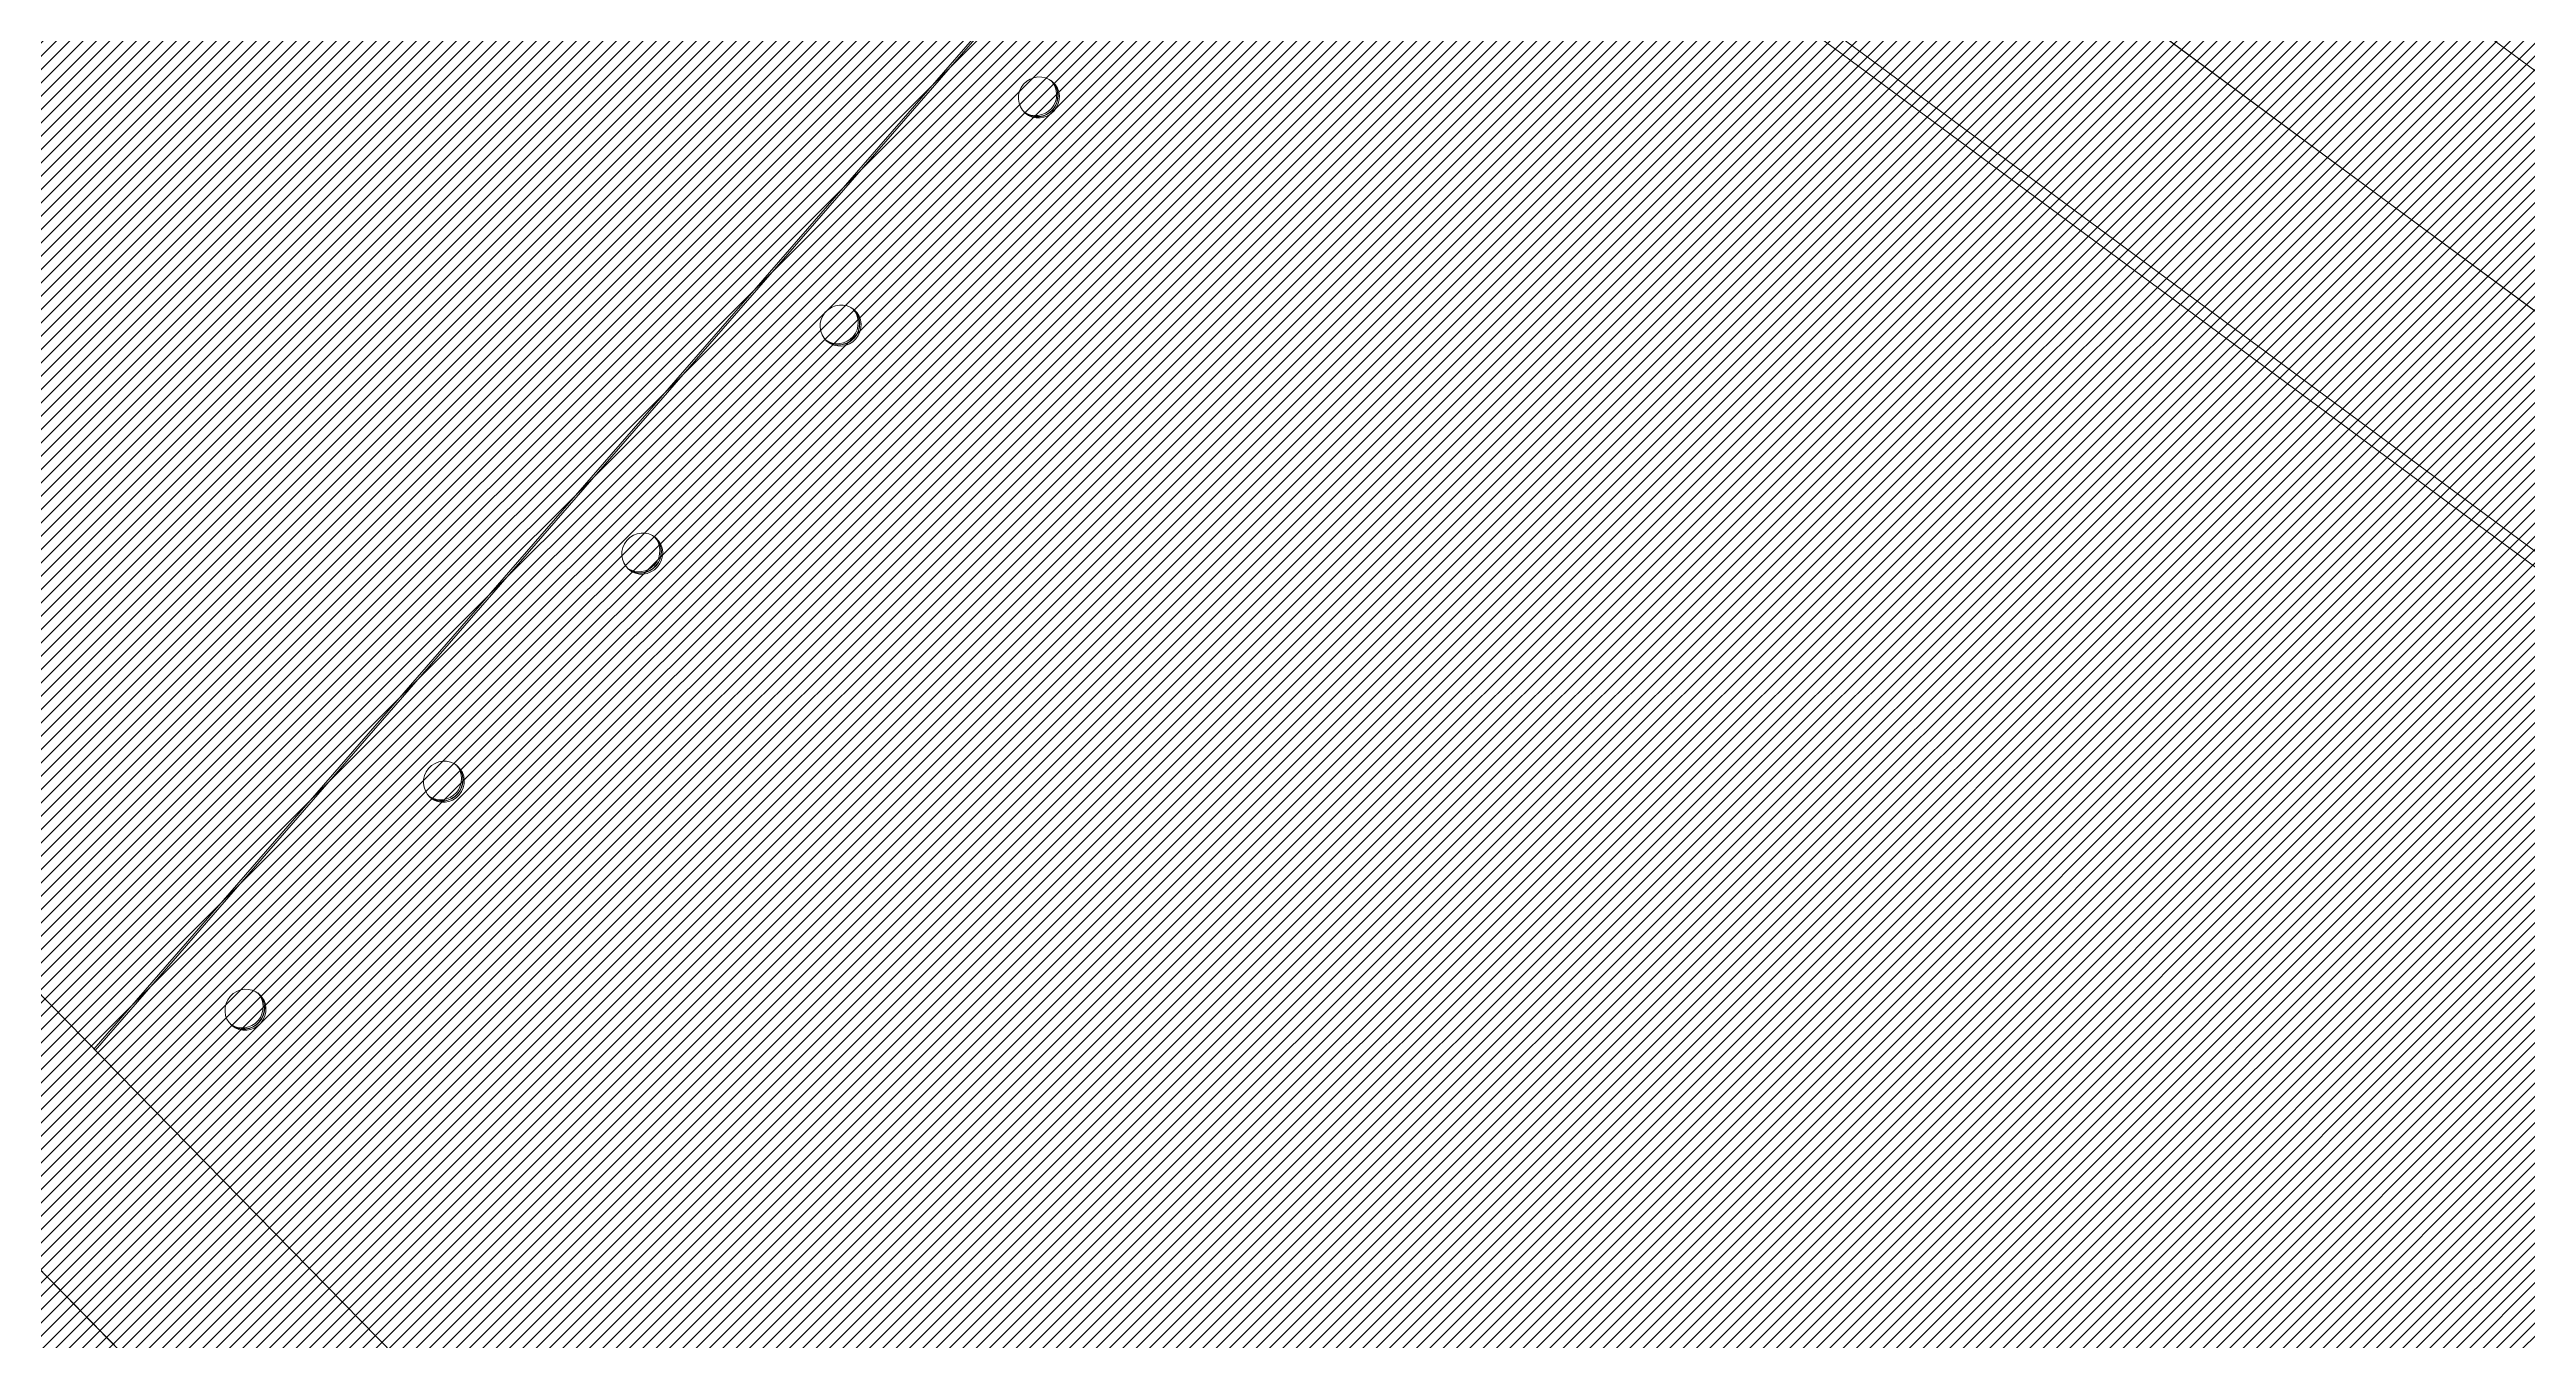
# Model space of a CAD drawing. Header units: millimetres. Extents: x -272986 to 200319, y -34579 to 49604.
# Drawn here: x 11229 to 12063, y 34992 to 35426 of the extents above; entities that cross this region are included whole.
import ezdxf

# ---------------------------------------------------------------- set-up
doc = ezdxf.new("R2010")
doc.units = ezdxf.units.MM
doc.linetypes.add('HIDDEN2', pattern=[4.762499999999999, 3.175, -1.5875])
doc.layers.get('Defpoints').update_dxf_attribs({"color": 9})
for name, color, linetype in [('X 0001 M', 7, 'Continuous'), ('X 1001 M', 8, 'HIDDEN2'), ('X 3001 D', 5, 'Continuous')]:
    doc.layers.add(name, color=color, linetype=linetype)
doc.layers.add('X 5999 H', color=7, linetype='Continuous', true_color=0xffffff)
doc.styles.add('BIT STD. 2.5', font='isocpeur.ttf', dxfattribs={"height": 2.5})
doc.dimstyles.new('BIT STD. 2.5', dxfattribs={"dimtxt": 2.5, "dimasz": 2.5, "dimexe": 1, "dimexo": 0.75, "dimgap": 1, "dimtad": 1, "dimdec": 0, "dimdsep": 46, "dimtxsty": 'BIT STD. 2.5', "dimcen": 0, "dimadec": 0, "dimazin": 0, "dimtfac": 1, "dimtdec": 0, "dimtmove": 0, "dimatfit": 3, "dimfxl": 1, "dimtfill": 1, "dimlwd": -1, "dimlwe": -1, "dimarcsym": 0})

# ---------------------------------------------------------------- blocks, each defined once
blk = doc.blocks.new('A$C89218876')
at = {"layer": 'X 1001 M', "linetype": 'Continuous', "lineweight": 0}
for p, q in [((2301.250666721473, 2854.785290369156), (3722.590577472543, 4518.960508170447)), ((2352.913053244181, 2815.189185404018), (3771.232144048776, 4475.827477481664)), ((2352.91305324409, 2815.189185404082), (3771.232144048692, 4475.827477481746)), ((2395.472059317814, 2764.934391390059), (3818.005154475413, 4430.506648636014)), ((3225.429673647424, 3730.090057929058), (3784.023125710351, 4384.135165497506)), ((2719.52757432537, 2459.662285733062), (4384.454435054013, 3881.644160190685)), ((2764.739108476158, 2412.795928818411), (4424.912449355888, 3830.717913785103)), ((2764.739108476082, 2412.795928818486), (4424.912449355823, 3830.717913785195)), ((3589.977098862764, 3203.096412311275), (3157.458571425392, 3635.614939748647)), ((3168.720283491635, 3625.148549762211), (3590.406056505246, 3203.4627767486))]:
    blk.add_line(p, q, dxfattribs=at)
at = {"layer": 'X 1001 M', "linetype": 'Continuous', "lineweight": 0, "extrusion": (0, 0, -1)}
for centre, major_axis, ratio, start_param, end_param in [((3292.454171487749, 3542.753682577786), (4.949747468305828, -4.949747468305837), 0.9743700647852342, -3.141592653589794, 3.141592653589792), ((3291.976978239862, 3542.276489329905), (-4.949747468305786, 4.949747468305781), 0.974370064785236, 0.04949195748182378, 3.092100696116443), ((3364.415264717642, 3470.792589347891), (4.949747468305828, -4.949747468305837), 0.9743700647852342, -3.141592653589794, 3.141592653589792), ((3363.938071469758, 3470.315396100009), (-4.94974746830585, 4.949747468305848), 0.974370064785236, 0.04949195748139743, 3.092100696115875), ((3436.376357947538, 3398.831496117994), (4.949747468305828, -4.949747468305837), 0.9743700647852342, -3.141592653589794, 3.141592653589792), ((3508.337451177435, 3326.8704028881), (4.949747468305828, -4.949747468305837), 0.9743700647852342, -3.141592653589794, 3.141592653589792), ((3507.860257929548, 3326.393209640218), (-4.949747468305829, 4.949747468305821), 0.9743700647852361, 0.0494919574818241, 3.092100696116572), ((3580.298544407331, 3254.909309658204), (4.949747468305828, -4.949747468305837), 0.9743700647852342, -3.141592653589794, 3.141592653589792), ((3579.821351159444, 3254.432116410323), (-4.949747468305831, 4.949747468305816), 0.9743700647852358, 0.0494919574818251, 3.092100696116315)]:
    blk.add_ellipse(centre, major_axis=major_axis, ratio=ratio, start_param=start_param, end_param=end_param, dxfattribs=at)
at = {"layer": 'X 1001 M', "linetype": 'Continuous', "lineweight": 0}
for centre, major_axis, ratio, start_param, end_param in [((3291.579317199958, 3541.878828290001), (4.949747468305842, -4.949747468305848), 0.9743700647852359, 0.09082303029867504, 3.050769623286606), ((3292.056510447845, 3542.356021537882), (4.949747468305793, -4.949747468305798), 0.9743700647852342, 0.04123814987032309, 3.100354503719474), ((3363.540410429854, 3469.917735060105), (4.949747468305823, -4.94974746830583), 0.9743700647852361, 0.09082303029853016, 3.05076962328658), ((3364.017603677737, 3470.394928307987), (4.949747468305793, -4.949747468305798), 0.9743700647852342, 0.04123814987032309, 3.100354503719474), ((3435.501503659751, 3397.956641830211), (4.949747468305839, -4.949747468305826), 0.9743700647852359, 0.09082303029824622, 3.050769623286424), ((3435.978696907634, 3398.43383507809), (4.949747468305835, -4.949747468305836), 0.9743700647852341, 0.04123814987032251, 3.100354503719474), ((3507.462596889643, 3325.995548600314), (4.949747468305823, -4.94974746830583), 0.9743700647852361, 0.09082303029853016, 3.050769623286715), ((3507.939790137531, 3326.472741848196), (4.949747468305809, -4.949747468305834), 0.9743700647852344, 0.04123814987046445, 3.100354503719486), ((3579.42369011954, 3254.034455370419), (4.949747468305827, -4.949747468305815), 0.9743700647852359, 0.09082303029852816, 3.050769623286721), ((3579.900883367427, 3254.5116486183), (4.949747468305835, -4.949747468305836), 0.9743700647852341, 0.04123814987032251, 3.100354503719474)]:
    blk.add_ellipse(centre, major_axis=major_axis, ratio=ratio, start_param=start_param, end_param=end_param, dxfattribs=at)
at = {"layer": 'X 1001 M', "linetype": 'Continuous', "lineweight": 0, "extrusion": (0, 0, -0.9999999999999998)}
blk.add_ellipse((3435.899164699655, 3398.354302870115), major_axis=(-4.949747468305827, 4.949747468305834), ratio=0.9743700647852358, start_param=0.04949195748234306, end_param=3.092100696116833, dxfattribs=at)
blk = doc.blocks.new('*D199')
at = {"layer": 'Defpoints', "color": 0, "transparency": 16777216}
for p in [(7798.500000000004, 48049.6266134193), (13298.73009767515, 32947.91523915234), (13433.78749288179, 32812.85784394571), (7798.500000000005, 28976.69833391263), (10442.97395414159, 28578.83418067859)]:
    blk.add_point(p, dxfattribs=at)
at = {"layer": 'X 3001 D', "color": 0, "transparency": 16777216}
for p, q in [((13465.60729803519, 32781.03803879231), (15065.76360887852, 31180.88172794907)), ((7798.500000000009, 28931.69833391263), (7798.500000000005, 28170.68257981101))]:
    blk.add_line(p, q, dxfattribs=at)
blk.add_arc((7798.500000000004, 38448.14533682715), 10217.46275701613, 270.8411524771072, 314.1588475228945, dxfattribs=at)
for points in [[(14898.9480455206, 31135.83049339961), (14934.04291065631, 31100.21658542665), (15023.33720200733, 31223.30813482026)], [(7948.679468218535, 28206.78430946359), (7948.312449508589, 28256.78296241811), (7798.500000000002, 28230.68257981101)]]:
    blk.add_solid(points, dxfattribs=at)
at = {"layer": 'X 3001 D', "color": 0, "transparency": 16777216, "insert": (14404.54209814488, 30831.3797954061), "char_height": 150, "attachment_point": 5, "rotation": 40.93519081505226, "style": 'BIT STD. 2.5', "bg_fill": 3, "box_fill_scale": 1.1, "bg_fill_color": 256, "bg_fill_true_color": 13158600, "bg_fill_transparency": 0}
blk.add_mtext('45° - {\\C7;D02}', dxfattribs=at)
blk = doc.blocks.new('*D203')
at = {"layer": 'Defpoints', "color": 0, "transparency": 16777216}
for p in [(7798.500000000007, 48049.6266134193), (11766.61084814452, 31844.09986857364), (11918.03204216807, 31592.09268216723), (9461.806005241986, 29325.73490930372), (7798.500000000006, 29039.70000823381)]:
    blk.add_point(p, dxfattribs=at)
at = {"layer": 'X 3001 D', "color": 0, "transparency": 16777216}
blk.add_line((11941.20875553902, 31553.52015363563), (12605.25120673187, 30448.36792670566), dxfattribs=at)
blk.add_arc((7798.500000000009, 38448.14533683291), 9272.807496943271, 270.9268455791341, 300.0731544208666, dxfattribs=at)
for points in [[(12432.45096789332, 30445.1173415527), (12457.85538375896, 30402.05209274899), (12574.34892223726, 30499.79796474778)], [(7948.697297671352, 29151.55188243098), (7948.292889405437, 29201.55024694378), (7798.500000000006, 29175.33783988963)]]:
    blk.add_solid(points, dxfattribs=at)
at = {"layer": 'X 3001 D', "color": 0, "transparency": 16777216, "insert": (11829.96473800879, 30247.79293383234), "char_height": 150, "attachment_point": 5, "rotation": 26.17969635787532, "style": 'BIT STD. 2.5', "bg_fill": 3, "box_fill_scale": 1.1, "bg_fill_color": 256, "bg_fill_true_color": 13158600, "bg_fill_transparency": 0}
blk.add_mtext('31.0° - {\\C7;MH02}', dxfattribs=at)
blk = doc.blocks.new('*D207')
at = {"layer": 'Defpoints', "color": 0, "transparency": 16777216}
for p in [(-1697.652812223383, 38448.1453368331), (18712.73677971439, 38448.14533683308), (-1494.548231680183, 37361.94378016468), (629.7756534943219, 35838.94305704558), (308.4007771855395, 35721.97216802819)]:
    blk.add_point(p, dxfattribs=at)
at = {"layer": 'X 3001 D', "color": 0, "transparency": 16777216}
blk.add_line((266.1146092501731, 35706.58126157853), (-1049.939153341573, 35227.5768653011), dxfattribs=at)
blk.add_arc((7798.499999999931, 38448.14533683309), 9356.312268091622, 180.9185733356454, 199.0814266643548, dxfattribs=at)
for points in [[(-1581.609068072472, 38297.94975663623), (-1531.610674496145, 38298.35055557202), (-1557.812268091689, 38448.1453368331)], [(-1020.168984496206, 35397.82059728082), (-1067.289187300493, 35381.09676734619), (-993.5575960944161, 35248.09807390065)]]:
    blk.add_solid(points, dxfattribs=at)
at = {"layer": 'X 3001 D', "color": 0, "transparency": 16777216, "insert": (-1094.55627806037, 36009.88733002915), "char_height": 150, "attachment_point": 5, "rotation": 285.3323221339503, "style": 'BIT STD. 2.5', "bg_fill": 3, "box_fill_scale": 1.1, "bg_fill_color": 256, "bg_fill_true_color": 13158600, "bg_fill_transparency": 0}
blk.add_mtext('20° - {\\C7;N01}', dxfattribs=at)
blk = doc.blocks.new('*D367')
at = {"layer": 'Defpoints', "color": 0, "transparency": 16777216}
for p in [(7798.500000000009, 48049.62661341929), (9661.479727957138, 47470.56462534703), (12368.45514613393, 44974.71766954121), (7798.500000030255, 38448.14533673238), (7798.500000000011, 29039.70000823381)]:
    blk.add_point(p, dxfattribs=at)
at = {"layer": 'X 3001 D', "color": 0, "transparency": 16777216}
blk.add_line((12394.26608576973, 45011.57951153421), (13117.1303001415, 46043.93659843447), dxfattribs=at)
blk.add_arc((7798.500000000009, 38448.14533668919), 9212.748953874961, 55.93288788216472, 89.06711211783517, dxfattribs=at)
for points in [[(7948.291507042128, 47634.67398511103), (7948.6985516733, 47684.67232823026), (7798.500000000024, 47660.89429056415)], [(12973.31878541598, 46100.41565395435), (12944.97434538793, 46059.22593776818), (13082.71571396044, 45994.78747577713)]]:
    blk.add_solid(points, dxfattribs=at)
at = {"layer": 'X 3001 D', "color": 0, "transparency": 16777216, "insert": (12609.81141305021, 46462.67933678869), "char_height": 150, "attachment_point": 5, "rotation": 329.0226254753644, "style": 'BIT STD. 2.5', "bg_fill": 3, "box_fill_scale": 1.1, "bg_fill_color": 256, "bg_fill_true_color": 13158600, "bg_fill_transparency": 0}
blk.add_mtext('{\\C7;N08} - 35°', dxfattribs=at)
blk = doc.blocks.new('*D368')
at = {"layer": 'Defpoints', "color": 0, "transparency": 16777216}
for p in [(7798.500000000011, 48049.6266134193), (10335.20730825332, 47913.84083295393), (13419.10516482997, 44067.48138301812), (7798.500000030248, 38448.14533673238), (7798.500000000013, 29039.70000823381)]:
    blk.add_point(p, dxfattribs=at)
at = {"layer": 'X 3001 D', "color": 0, "transparency": 16777216}
for p, q in [((7798.500000000011, 48094.6266134193), (7798.500000000015, 48307.85325048748)), ((13450.92856260212, 44099.29759514708), (14771.15348572677, 45419.2244148036))]:
    blk.add_line(p, q, dxfattribs=at)
blk.add_arc((7798.500000000013, 38448.14533670215), 9799.70791378534, 45.87054156565792, 89.12298908251194, dxfattribs=at)
for points in [[(7948.304274739658, 48221.70598925938), (7948.686939206083, 48271.704524917), (7798.500000000015, 48247.85325048749)], [(14639.40337929198, 45499.87648559462), (14604.31563808265, 45464.25555892465), (14728.72228869722, 45376.80279863165)]]:
    blk.add_solid(points, dxfattribs=at)
at = {"layer": 'X 3001 D', "color": 0, "transparency": 16777216, "insert": (14294.75234036327, 45964.67750319112), "char_height": 150, "attachment_point": 5, "rotation": 319.16439379943586, "style": 'BIT STD. 2.5', "bg_fill": 3, "box_fill_scale": 1.1, "bg_fill_color": 256, "bg_fill_true_color": 13158600, "bg_fill_transparency": 0}
blk.add_mtext('{\\C7;D01} - 45°', dxfattribs=at)
blk = doc.blocks.new('*D437')
at = {"layer": 'Defpoints', "color": 0, "transparency": 16777216}
for p in [(-1697.652812223389, 38448.14533683308), (18712.73677971438, 38448.14533683307), (14088.47147328214, 34043.85989611459, 5.156820563569529e-06), (18614.89811660113, 33782.40662531552), (15367.37651406424, 33148.36094590519, 5.156824802691937e-06)]:
    blk.add_point(p, dxfattribs=at)
at = {"layer": 'X 3001 D', "color": 0, "transparency": 16777216}
for p, q in [((18757.73677971438, 38448.14533683307), (19638.29566634971, 38448.14533683306)), ((15404.23835605725, 33122.55000626941), (17497.09282405513, 31657.11753140243))]:
    blk.add_line(p, q, dxfattribs=at)
blk.add_arc((7798.499999992413, 38448.14533683307), 11779.79566635729, 325.7295903287309, 359.2704096712876, dxfattribs=at)
for points in [[(19552.34114800733, 38298.30754794917), (19602.34013458278, 38297.98920626429), (19578.29566634971, 38448.14533683306)], [(17553.76579497261, 31800.74147849837), (17512.62642961779, 31829.1589487975), (17447.94370139778, 31691.53211758347)]]:
    blk.add_solid(points, dxfattribs=at)
at = {"layer": 'X 3001 D', "color": 0, "transparency": 16777216, "insert": (18904.33901499743, 34946.48774591899), "char_height": 150, "attachment_point": 5, "rotation": 72.50000000000921, "style": 'BIT STD. 2.5', "bg_fill": 3, "box_fill_scale": 1.1, "bg_fill_color": 256, "bg_fill_true_color": 13158600, "bg_fill_transparency": 0}
blk.add_mtext('35°', dxfattribs=at)

msp = doc.modelspace()

# ---------------------------------------------------------------- hatches: boundary and pattern name
at = {"layer": 'X 5999 H'}
h = msp.add_hatch(dxfattribs=at)
h.set_pattern_fill('ANSI31', color=9)
h.set_pattern_definition([(45, (25000, 0), (-2.245064030267288, 2.245064030267288), [])])
edge = h.paths.add_edge_path()
edge.add_arc((7798.495709340539, 38448.14022343156), 7825.604719989263, 2.5931019493610847, 94.99996544218982, ccw=False)
edge.add_line((15616.08719766553, 38802.19185128674), (15658.44324566444, 38804.11004727978))
edge.add_arc((7798.49570953186, 38448.14022323), 7825.604719789878, 274.9544870486653, 357.3991416812109)
edge.add_line((15616.03919657416, 38093.03029855866), (15658.3937445236, 38091.10627736974))
edge.add_arc((7798.497359975252, 38448.13677386827), 7868.001140776875, 274.9544772441851, 357.39916567125465, ccw=False)
edge.add_arc((7798.49533508634, 38448.14003367921), 7868.004563266586, 2.593102689917272, 274.9516218145841)
edge.add_arc((7798.495709750798, 38448.14022345812), 7825.604719998234, 2.599526489034937, 274.95161897712)

# ---------------------------------------------------------------- linework, layer by layer
msp.add_lwpolyline([(8474.349265823643, 30651.77496749414, 0.3760976755569247), (15616.03919657416, 38093.03029855866), (15658.3937445236, 38091.10627736974, -0.3760978438709941), (8478.011115840709, 30609.53339017448)], format="xyb")
msp.add_circle((7798.500000000007, 38448.14533683308), 7798.5)
at = {"layer": 'X 0001 M', "linetype": 'Continuous'}
for centre, radius, start, end in [((7798.49533508634, 38448.14003367921), 7868.004563266586, 2.593102689917272, 274.9516218145841), ((7798.495709750798, 38448.14022345812), 7825.604719998234, 2.599526489034937, 274.95161897712)]:
    msp.add_arc(centre, radius, start, end, dxfattribs=at)

# ---------------------------------------------------------------- block references
at = {"layer": 'X 1001 M', "rotation": 273.9910714243701}
msp.add_blockref('A$C89218876', (7798.500000130947, 38448.14533676262), dxfattribs=at)

# ---------------------------------------------------------------- next in the draw order: dimensions: what is measured, and where the dimension line sits
at = {"layer": 'X 3001 D'}
dim = msp.add_angular_dim_2l(base=(10442.97395414159, 28578.83418067859), line1=((7798.500000000007, 28976.69833391263), (7798.500000000004, 48049.6266134193)), line2=((13298.73009767515, 32947.91523915234), (13433.78749288179, 32812.85784394571)), text='<> - {\\C7;D02}', dimstyle='BIT STD. 2.5', override={"dimscale": 0, "dimjust": 2}, dxfattribs=at)
dim.commit()
dim.dimension.update_dxf_attribs({"geometry": '*D199', "text_midpoint": (14493.0319915258, 30729.35096170292), "dimtype": 162})

# ---------------------------------------------------------------- next in the draw order: dimensions: what is measured, and where the dimension line sits
dim = msp.add_angular_dim_2l(base=(9461.806005241986, 29325.73490930372), line1=((11766.61084814452, 31844.09986857365), (11918.03204216807, 31592.09268216723)), line2=((7798.500000000007, 48049.6266134193), (7798.500000000007, 29039.70000823381)), text='<> - {\\C7;MH02}', dimstyle='BIT STD. 2.5', override={"dimscale": 0, "dimjust": 1, "dimadec": 1}, dxfattribs=at)
dim.commit()
dim.dimension.update_dxf_attribs({"geometry": '*D203', "text_midpoint": (11829.96473800879, 30247.79293383234)})

# ---------------------------------------------------------------- next in the draw order: dimensions: what is measured, and where the dimension line sits
dim = msp.add_angular_dim_2l(base=(-1494.548231680183, 37361.94378016468), line1=((629.7756534943212, 35838.94305704557), (308.4007771855402, 35721.97216802819)), line2=((18712.73677971439, 38448.14533683308), (-1697.652812223382, 38448.14533683309)), text='<> - {\\C7;N01}', dimstyle='BIT STD. 2.5', override={"dimscale": 0}, dxfattribs=at)
dim.commit()
dim.dimension.update_dxf_attribs({"geometry": '*D207', "text_midpoint": (-1224.806208923999, 35974.17599222985), "dimtype": 162})

# ---------------------------------------------------------------- next in the draw order: dimensions: what is measured, and where the dimension line sits
dim = msp.add_angular_dim_2l(base=(9661.479727957138, 47470.56462534703), line1=((7798.500000030253, 38448.14533673238), (12368.45514613393, 44974.71766954122)), line2=((7798.500000000012, 48049.6266134193), (7798.500000000012, 29039.70000823381)), text='{\\C7;N08} - <>', dimstyle='BIT STD. 2.5', override={"dimscale": 0, "dimjust": 1}, dxfattribs=at)
dim.commit()
dim.dimension.update_dxf_attribs({"geometry": '*D367', "text_midpoint": (12540.29772967108, 46346.8855892871), "dimtype": 162})

# ---------------------------------------------------------------- next in the draw order: dimensions: what is measured, and where the dimension line sits
dim = msp.add_angular_dim_2l(base=(10335.20730825332, 47913.84083295393), line1=((7798.500000030253, 38448.14533673238), (13419.10516482996, 44067.48138301813)), line2=((7798.500000000012, 48049.6266134193), (7798.500000000012, 29039.70000823381)), text='{\\C7;D01} - <>', dimstyle='BIT STD. 2.5', override={"dimscale": 0, "dimjust": 1}, dxfattribs=at)
dim.commit()
dim.dimension.update_dxf_attribs({"geometry": '*D368', "text_midpoint": (14206.43991476827, 45862.49502121439), "dimtype": 162})

# ---------------------------------------------------------------- next in the draw order: dimensions: what is measured, and where the dimension line sits
dim = msp.add_angular_dim_2l(base=(18614.89811660113, 33782.40662531552), line1=((14088.47147328214, 34043.8598961146, 5.156820563569529e-06), (15367.37651406424, 33148.36094590519, 5.156824802691937e-06)), line2=((18712.73677971438, 38448.14533683307), (-1697.652812223387, 38448.14533683308)), dimstyle='BIT STD. 2.5', dxfattribs=at)
dim.commit()
dim.dimension.update_dxf_attribs({"geometry": '*D437', "text_midpoint": (18904.33901499742, 34946.48774591899)})

doc.saveas('drawing.dxf')
